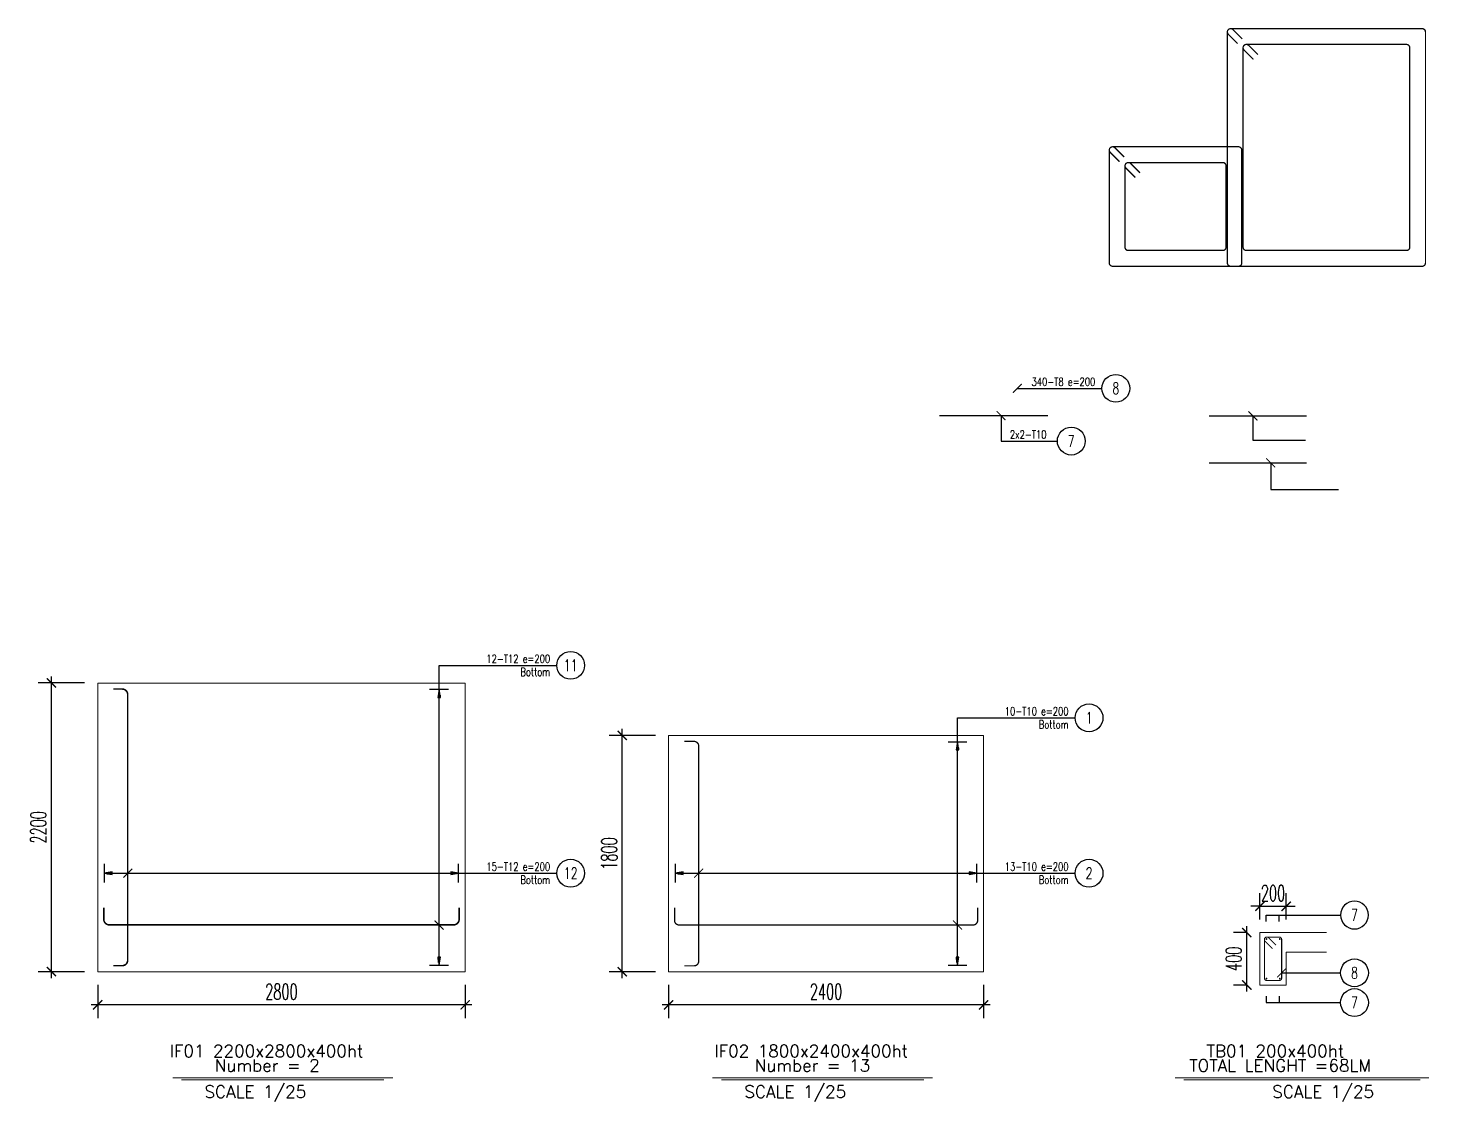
# Model space of a CAD drawing. Extents: x 2556046 to 2673391, y -921360 to -863964.
# Drawn here: x 2660802 to 2671479, y -872147 to -863964 of the extents above; entities that cross this region are included whole.
import ezdxf
from ezdxf.enums import TextEntityAlignment as Align

# ---------------------------------------------------------------- set-up
doc = ezdxf.new("R2010")
doc.units = 0
doc.header["$LTSCALE"] = 500
doc.header["$PDMODE"] = 98
doc.header["$PDSIZE"] = -0.01
doc.layers.add('EN05 - Text', color=4, linetype='Continuous', lineweight=20)
doc.layers.add('goe-cotes', color=115, linetype='Continuous', lineweight=13)
for name, color, linetype in [('S-ASSOCIATETEXT', 7, 'Continuous'), ('S-RBAR-HA10', 11, 'Continuous'), ('S-RBAR-HA12', 151, 'Continuous'), ('S-RBAR-HA14', 21, 'Continuous'), ('S-RBAR-HA8', 40, 'Continuous'), ('S-RDIMO', 2, 'Continuous'), ('S-SIMPLETEXT', 7, 'Continuous')]:
    doc.layers.add(name, color=color, linetype=linetype)
doc.styles.add('goe-romans', font='ROMANS.shx', dxfattribs={"width": 0.6})
doc.styles.add('ROMANS', font='romans.shx')
doc.dimstyles.new('goe-50e', dxfattribs={"dimscale": 10, "dimtxt": 12, "dimasz": 7, "dimexe": 10, "dimexo": 10, "dimgap": 4, "dimtad": 1, "dimdec": 1, "dimdsep": 46, "dimtxsty": 'goe-romans', "dimblk": 'ARCHTICK', "dimcen": 4, "dimdle": 5, "dimclrt": 256, "dimazin": 0, "dimtfac": 1, "dimtdec": 1, "dimtix": 1, "dimtmove": 2, "dimatfit": 3, "dimldrblk": 'ARCHTICK', "dimfxl": 5, "dimtfillclr": 256, "dimtolj": 1, "dimarcsym": 0})

# ---------------------------------------------------------------- blocks, each defined once
blk = doc.blocks.new('*X10')
at = {"color": 0}
for p, q in [((0, 0), (2.5, 0)), ((0.9, 0.15), (2.5, 0.15)), ((1.8, 0.3), (2.5, 0.3)), ((0.9, -0.15), (2.5, -0.15)), ((1.8, -0.3), (2.5, -0.3))]:
    blk.add_line(p, q, dxfattribs=at)
blk = doc.blocks.new('CADF_02')
at = {"layer": 'S-RDIMO'}
blk.add_line((0, 2.88), (0, -2.88), dxfattribs=at)
blk.add_lwpolyline([(0, 0), (2.4, -0.4), (2.4, 0.4)], close=True, dxfattribs=at)
at = {"layer": 'S-RDIMO', "xscale": 0.96, "yscale": 0.96, "zscale": 0.96}
blk.add_blockref('*X10', (0, 0), dxfattribs=at)
blk = doc.blocks.new('cadf_03')
at = {"layer": 'S-RDIMO'}
blk.add_blockref('CADF_02', (0, 0), dxfattribs=at)
blk = doc.blocks.new('cadf_04')
at = {"const_width": 0.32}
blk.add_lwpolyline([(1.36, 1.36), (-1.36, -1.36)], dxfattribs=at)
blk = doc.blocks.new('cadf_05')
at = {"color": 140}
blk.add_circle((0, 0), 4.24, dxfattribs=at)
at = {"color": 140, "style": 'ROMANS', "width": 0.75}
for tag, p in [('$COM1', (-8.24, 2.03)), ('$COM2', (-8.24, -4.24))]:
    blk.add_attdef(tag, text='', height=2.5, dxfattribs=at).set_placement(p, align=Align.BOTTOM_RIGHT)
at = {"color": 140, "style": 'ROMANS', "width": 0.7}
blk.add_attdef('$NUM', text='', height=3.5, dxfattribs=at).set_placement((0, 0), align=Align.MIDDLE)
blk = doc.blocks.new('_ArchTick')
at = {"color": 0, "linetype": 'ByBlock', "const_width": 0.15}
blk.add_lwpolyline([(-0.5, -0.5), (0.5, 0.5)], dxfattribs=at)
blk = doc.blocks.new('*D15')
at = {"layer": 'Defpoints', "color": 0, "transparency": 16777216}
for p in [(2665684, -871154), (2668084, -871154), (2665684, -871407)]:
    blk.add_point(p, dxfattribs=at)
at = {"layer": 'goe-cotes', "color": 0, "lineweight": -2, "transparency": 16777216}
for p, q in [((2665684, -871254), (2665684, -871507)), ((2668084, -871254), (2668084, -871507)), ((2668134, -871407), (2665634, -871407))]:
    blk.add_line(p, q, dxfattribs=at)
at = {"layer": 'goe-cotes', "color": 0, "lineweight": -2, "transparency": 16777216, "xscale": 70, "yscale": 70, "zscale": 70, "rotation": 180}
blk.add_blockref('_ArchTick', (2665684, -871407), dxfattribs=at)
at = {"layer": 'goe-cotes', "color": 0, "lineweight": -2, "transparency": 16777216, "xscale": 70, "yscale": 70, "zscale": 70}
blk.add_blockref('_ArchTick', (2668084, -871407), dxfattribs=at)
at = {"layer": 'goe-cotes', "transparency": 16777216, "insert": (2666884, -871307), "char_height": 120, "attachment_point": 5, "style": 'goe-romans'}
blk.add_mtext('\\A1;2400', dxfattribs=at)
blk = doc.blocks.new('*D16')
at = {"layer": 'Defpoints', "color": 0, "transparency": 16777216}
for p in [(2665331, -869354), (2665684, -869354), (2665684, -871154)]:
    blk.add_point(p, dxfattribs=at)
at = {"layer": 'goe-cotes', "color": 0, "lineweight": -2, "transparency": 16777216}
for p, q in [((2665584, -869354), (2665231, -869354)), ((2665331, -871204), (2665331, -869304)), ((2665584, -871154), (2665231, -871154))]:
    blk.add_line(p, q, dxfattribs=at)
at = {"layer": 'goe-cotes', "color": 0, "lineweight": -2, "transparency": 16777216, "xscale": 70, "yscale": 70, "zscale": 70}
for p, rotation in [((2665331, -869354), 90), ((2665331, -871154), 270)]:
    blk.add_blockref('_ArchTick', p, dxfattribs=dict(at, rotation=rotation))
at = {"layer": 'goe-cotes', "transparency": 16777216, "insert": (2665231, -870254), "char_height": 120, "attachment_point": 5, "rotation": 90, "style": 'goe-romans'}
blk.add_mtext('\\A1;1800', dxfattribs=at)
blk = doc.blocks.new('*D27')
at = {"layer": 'Defpoints', "color": 0, "transparency": 16777216}
for p in [(2670390.44619, -870655.91658), (2670190.44619, -870855.91658), (2670390.44619, -870855.91658)]:
    blk.add_point(p, dxfattribs=at)
at = {"layer": 'goe-cotes', "color": 0, "lineweight": -2, "transparency": 16777216}
for p, q in [((2670190.44619, -870755.91658), (2670190.44619, -870555.91658)), ((2670390.44619, -870755.91658), (2670390.44619, -870555.91658)), ((2670190.44619, -870655.91658), (2670120.44619, -870655.91658)), ((2670190.44619, -870655.91658), (2670390.44619, -870655.91658)), ((2670390.44619, -870655.91658), (2670460.44619, -870655.91658))]:
    blk.add_line(p, q, dxfattribs=at)
at = {"layer": 'goe-cotes', "color": 0, "lineweight": -2, "transparency": 16777216, "xscale": 70, "yscale": 70, "zscale": 70}
blk.add_blockref('_ArchTick', (2670190.44619, -870655.91658), dxfattribs=at)
at = {"layer": 'goe-cotes', "color": 0, "lineweight": -2, "transparency": 16777216, "xscale": 70, "yscale": 70, "zscale": 70, "rotation": 180}
blk.add_blockref('_ArchTick', (2670390.44619, -870655.91658), dxfattribs=at)
at = {"layer": 'goe-cotes', "transparency": 16777216, "insert": (2670290.44619, -870555.91658), "char_height": 120, "attachment_point": 5, "style": 'goe-romans'}
blk.add_mtext('\\A1;200', dxfattribs=at)
blk = doc.blocks.new('*D28')
at = {"layer": 'Defpoints', "color": 0, "transparency": 16777216}
for p in [(2670090.44619, -870855.91658), (2670190.44619, -870855.91658), (2670190.44619, -871255.91658)]:
    blk.add_point(p, dxfattribs=at)
at = {"layer": 'goe-cotes', "color": 0, "lineweight": -2, "transparency": 16777216}
for p, q in [((2670090.44619, -871305.91658), (2670090.44619, -870805.91658)), ((2670090.44619, -870855.91658), (2669990.44619, -870855.91658)), ((2670090.44619, -871255.91658), (2669990.44619, -871255.91658))]:
    blk.add_line(p, q, dxfattribs=at)
at = {"layer": 'goe-cotes', "color": 0, "lineweight": -2, "transparency": 16777216, "xscale": 70, "yscale": 70, "zscale": 70}
for p, rotation in [((2670090.44619, -870855.91658), 90), ((2670090.44619, -871255.91658), 270)]:
    blk.add_blockref('_ArchTick', p, dxfattribs=dict(at, rotation=rotation))
at = {"layer": 'goe-cotes', "transparency": 16777216, "insert": (2669990.44619, -871055.91658), "char_height": 120, "attachment_point": 5, "rotation": 90, "style": 'goe-romans'}
blk.add_mtext('\\A1;400', dxfattribs=at)
blk = doc.blocks.new('cadf_09')
at = {"color": 10}
blk.add_circle((0, 0), 4.24, dxfattribs=at)
at = {"color": 10, "style": 'ROMANS', "width": 0.75}
for p in [(8.24, 1.59), (8.24, -4.73)]:
    blk.add_attdef('$COM', text='', height=2.5, dxfattribs=at).set_placement(p, align=Align.BOTTOM_LEFT)
at = {"color": 10, "style": 'ROMANS', "width": 0.7}
blk.add_attdef('$REP', text='', height=3.5, dxfattribs=at).set_placement((0, 0), align=Align.MIDDLE)
blk = doc.blocks.new('*D42')
at = {"layer": 'Defpoints', "color": 0, "transparency": 16777216}
for p in [(2661333, -871154), (2664133, -871154), (2661333, -871407)]:
    blk.add_point(p, dxfattribs=at)
at = {"layer": 'goe-cotes', "color": 0, "lineweight": -2, "transparency": 16777216}
for p, q in [((2661333, -871254), (2661333, -871507)), ((2664133, -871254), (2664133, -871507)), ((2664183, -871407), (2661283, -871407))]:
    blk.add_line(p, q, dxfattribs=at)
at = {"layer": 'goe-cotes', "color": 0, "lineweight": -2, "transparency": 16777216, "xscale": 70, "yscale": 70, "zscale": 70, "rotation": 180}
blk.add_blockref('_ArchTick', (2661333, -871407), dxfattribs=at)
at = {"layer": 'goe-cotes', "color": 0, "lineweight": -2, "transparency": 16777216, "xscale": 70, "yscale": 70, "zscale": 70}
blk.add_blockref('_ArchTick', (2664133, -871407), dxfattribs=at)
at = {"layer": 'goe-cotes', "transparency": 16777216, "insert": (2662733, -871307), "char_height": 120, "attachment_point": 5, "style": 'goe-romans'}
blk.add_mtext('\\A1;2800', dxfattribs=at)
blk = doc.blocks.new('*D43')
at = {"layer": 'Defpoints', "color": 0, "transparency": 16777216}
for p in [(2660980, -868954), (2661333, -868954), (2661333, -871154)]:
    blk.add_point(p, dxfattribs=at)
at = {"layer": 'goe-cotes', "color": 0, "lineweight": -2, "transparency": 16777216}
for p, q in [((2660980, -871204), (2660980, -868904)), ((2661233, -868954), (2660880, -868954)), ((2661233, -871154), (2660880, -871154))]:
    blk.add_line(p, q, dxfattribs=at)
at = {"layer": 'goe-cotes', "color": 0, "lineweight": -2, "transparency": 16777216, "xscale": 70, "yscale": 70, "zscale": 70}
for p, rotation in [((2660980, -868954), 90), ((2660980, -871154), 270)]:
    blk.add_blockref('_ArchTick', p, dxfattribs=dict(at, rotation=rotation))
at = {"layer": 'goe-cotes', "transparency": 16777216, "insert": (2660880, -870054), "char_height": 120, "attachment_point": 5, "rotation": 90, "style": 'goe-romans'}
blk.add_mtext('\\A1;2200', dxfattribs=at)

msp = doc.modelspace()

# ---------------------------------------------------------------- linework, layer by layer
at = {"layer": 'EN05 - Text', "color": 7, "linetype": 'Continuous', "lineweight": 0, "ltscale": 100}
for p, q in [((2663581.02, -871962.75), (2661904.61, -871962.75)), ((2667696.06, -871962.75), (2666019.65, -871962.75)), ((2671479.12, -871962.75), (2669543.62, -871962.75))]:
    msp.add_line(p, q, dxfattribs=at)
at = {"layer": 'EN05 - Text', "color": 3, "linetype": 'Continuous', "lineweight": 0, "ltscale": 100}
for p, q in [((2663513.2, -871977.75), (2661972.44, -871977.75)), ((2667628.24, -871977.75), (2666087.48, -871977.75)), ((2671411.29, -871977.75), (2669611.44, -871977.75))]:
    msp.add_line(p, q, dxfattribs=at)
at = {"layer": 'goe-cotes'}
for p, q in [((2670697.58, -870855.92), (2670190.45, -870855.92)), ((2670190.45, -870855.92), (2670190.45, -871255.92)), ((2670390.45, -871255.92), (2670390.45, -871005.92)), ((2670697.58, -871005.92), (2670390.45, -871005.92)), ((2670190.45, -871255.92), (2670390.45, -871255.92))]:
    msp.add_line(p, q, dxfattribs=at)
for points in [[(2664133.24, -868954.38), (2661333.24, -868954.38), (2661333.24, -871154.38), (2664133.24, -871154.38)], [(2668084.12, -869354.38), (2665684.12, -869354.38), (2665684.12, -871154.38), (2668084.12, -871154.38)]]:
    msp.add_lwpolyline(points, close=True, dxfattribs=at)
at = {"layer": 'S-RBAR-HA10', "const_width": 10}
for points in [[(2670020.58, -864082.25), (2669949.86, -864011.54, -0.66817864), (2669967.54, -863968.86), (2671427.54, -863968.86, -0.41421356), (2671452.54, -863993.86), (2671452.54, -865753.86, -0.41421356), (2671427.54, -865778.86), (2669967.54, -865778.86, -0.41421356), (2669942.54, -865753.86), (2669942.54, -863993.86, -0.66817864), (2669985.22, -863976.18), (2670055.93, -864046.89)], [(2670140.58, -864202.25), (2670069.86, -864131.54, -0.66817864), (2670087.54, -864088.86), (2671307.54, -864088.86, -0.41421356), (2671332.54, -864113.86), (2671332.54, -865633.86, -0.41421356), (2671307.54, -865658.86), (2670087.54, -865658.86, -0.41421356), (2670062.54, -865633.86), (2670062.54, -864113.86, -0.66817864), (2670105.22, -864096.18), (2670175.93, -864166.89)], [(2669120.58, -864982.25), (2669049.86, -864911.54, -0.66817864), (2669067.54, -864868.86), (2670027.54, -864868.86, -0.41421356), (2670052.54, -864893.86), (2670052.54, -865753.86, -0.41421356), (2670027.54, -865778.86), (2669067.54, -865778.86, -0.41421356), (2669042.54, -865753.86), (2669042.54, -864893.86, -0.66817864), (2669085.22, -864876.18), (2669155.93, -864946.89)], [(2669240.58, -865102.25), (2669169.86, -865031.54, -0.66817864), (2669187.54, -864988.86), (2669907.54, -864988.86, -0.41421356), (2669932.54, -865013.86), (2669932.54, -865633.86, -0.41421356), (2669907.54, -865658.86), (2669187.54, -865658.86, -0.41421356), (2669162.54, -865633.86), (2669162.54, -865013.86, -0.66817864), (2669205.22, -864996.18), (2669275.93, -865066.89)], [(2665803.17, -871109.38), (2665878.17, -871109.38, 0.41421356), (2665913.17, -871074.38), (2665913.17, -869434.38, 0.41421356), (2665878.17, -869399.38), (2665803.17, -869399.38)], [(2665729.12, -870665.32), (2665729.12, -870763.32, 0.41421356), (2665764.12, -870798.32), (2668004.12, -870798.32, 0.41421356), (2668039.12, -870763.32), (2668039.12, -870665.32)]]:
    msp.add_lwpolyline(points, format="xyb", dxfattribs=at)
for points in [[(2667748.51, -866917.45), (2668574.93, -866917.45)], [(2669802.27, -866919.49), (2670547.03, -866919.49)], [(2669802.27, -867277.24), (2670547.03, -867277.24)]]:
    msp.add_lwpolyline(points, dxfattribs=at)
at = {"layer": 'S-RBAR-HA12', "const_width": 12}
for points in [[(2661452.28, -871108.38), (2661519.28, -871108.38, 0.41421356), (2661561.28, -871066.38), (2661561.28, -869042.38, 0.41421356), (2661519.28, -869000.38), (2661452.28, -869000.38)], [(2661379.24, -870665.32), (2661379.24, -870755.32, 0.41421356), (2661421.24, -870797.32), (2664045.24, -870797.32, 0.41421356), (2664087.24, -870755.32), (2664087.24, -870665.32)]]:
    msp.add_lwpolyline(points, format="xyb", dxfattribs=at)
at = {"layer": 'S-RBAR-HA14', "const_width": 7}
for points in [[(2670236.52, -870904.97, -1), (2670243.52, -870904.97, -1)], [(2670338.41, -870904.97, -1), (2670345.41, -870904.97, -1)], [(2670236.52, -871206.86, 1), (2670243.52, -871206.86, 1)], [(2670338.41, -871206.86, 1), (2670345.41, -871206.86, 1)]]:
    msp.add_lwpolyline(points, format="xyb", close=True, dxfattribs=at)
at = {"layer": 'S-RBAR-HA8', "const_width": 8}
msp.add_lwpolyline([(2670286.58, -870978.92), (2670230.01, -870922.35, -0.66817864), (2670243.45, -870889.92), (2670337.45, -870889.92, -0.41421356), (2670356.45, -870908.92), (2670356.45, -871202.92, -0.41421356), (2670337.45, -871221.92), (2670243.45, -871221.92, -0.41421356), (2670224.45, -871202.92), (2670224.45, -870908.92, -0.66817864), (2670256.88, -870895.48), (2670313.45, -870952.05)], format="xyb", dxfattribs=at)
at = {"layer": 'S-RDIMO'}
for p, q in [((2668341.96, -866709.26), (2668986.19, -866709.26)), ((2668217.83, -866917.45), (2668217.83, -867111.16)), ((2670136.99, -866919.49), (2670136.99, -867103.45)), ((2668217.83, -867111.16), (2668646.35, -867111.16)), ((2670136.99, -867103.45), (2670538.66, -867103.45)), ((2670272.68, -867277.24), (2670272.68, -867480.97)), ((2670272.68, -867480.97), (2670788.42, -867480.97)), ((2663934.55, -871104.38), (2663934.55, -869004.38)), ((2667885.44, -871104.38), (2667885.44, -869404.38)), ((2661383.24, -870403.59), (2664083.24, -870403.59)), ((2665734.12, -870403.59), (2668034.12, -870403.59)), ((2670238.3, -870772.48), (2670238.3, -870722.48)), ((2670238.3, -870722.48), (2670805.4, -870722.48)), ((2670336.92, -870772.48), (2670336.92, -870722.48)), ((2670356.45, -871162.71), (2670805.15, -871162.71)), ((2670238.3, -871339.35), (2670238.3, -871389.35)), ((2670336.92, -871339.35), (2670336.92, -871389.35)), ((2670238.3, -871389.35), (2670805.4, -871389.35))]:
    msp.add_line(p, q, dxfattribs=at)
for points in [[(2663934.55, -869004.38), (2663934.55, -868819.84), (2664831.23, -868819.84)], [(2667885.44, -869404.38), (2667885.44, -869219.84), (2668782.12, -869219.84)], [(2664083.24, -870403.59), (2664831.23, -870403.59)], [(2668034.12, -870403.59), (2668782.12, -870403.59)]]:
    msp.add_lwpolyline(points, dxfattribs=at)

# ---------------------------------------------------------------- block references
at = {"layer": 'S-ASSOCIATETEXT'}
ref = msp.add_blockref('cadf_05', (2669092.44, -866709.26), dxfattribs=dict(at, xscale=25, yscale=25, zscale=25))
ref.add_attrib('$NUM', '8', dxfattribs={"color": 140, "height": 87.5, "style": 'ROMANS', "width": 0.7, "flags": 2}).set_placement((2669092.44, -866709.26), align=Align.MIDDLE)
ref.add_attrib('$COM1', '340-T8 e=200', dxfattribs={"color": 140, "height": 62.5, "style": 'ROMANS', "width": 0.75, "flags": 2}).set_placement((2668936.19, -866659.26), align=Align.MIDDLE_RIGHT)
ref = msp.add_blockref('cadf_05', (2668752.6, -867111.16), dxfattribs=dict(at, xscale=25, yscale=25, zscale=25))
ref.add_attrib('$NUM', '7', dxfattribs={"color": 140, "height": 87.5, "style": 'ROMANS', "width": 0.7, "flags": 2}).set_placement((2668752.6, -867111.16), align=Align.MIDDLE)
ref.add_attrib('$COM1', '2x2-T10 ', dxfattribs={"color": 140, "height": 62.5, "style": 'ROMANS', "width": 0.75, "flags": 2}).set_placement((2668596.35, -867061.16), align=Align.MIDDLE_RIGHT)
ref = msp.add_blockref('cadf_05', (2664937.48, -868819.84), dxfattribs=dict(at, xscale=25, yscale=25, zscale=25))
ref.add_attrib('$NUM', '11', dxfattribs={"color": 140, "height": 87.5, "style": 'ROMANS', "width": 0.7, "flags": 2}).set_placement((2664937.48, -868819.84), align=Align.MIDDLE)
ref.add_attrib('$COM1', '12-T12 e=200', dxfattribs={"color": 140, "height": 62.5, "style": 'ROMANS', "width": 0.75, "flags": 2}).set_placement((2664781.23, -868769.84), align=Align.MIDDLE_RIGHT)
ref.add_attrib('$COM2', 'Bottom', dxfattribs={"color": 140, "height": 62.5, "style": 'ROMANS', "width": 0.75, "flags": 2}).set_placement((2664781.23, -868869.84), align=Align.MIDDLE_RIGHT)
ref = msp.add_blockref('cadf_05', (2668888.37, -869219.84), dxfattribs=dict(at, xscale=25, yscale=25, zscale=25))
ref.add_attrib('$NUM', '1', dxfattribs={"color": 140, "height": 87.5, "style": 'ROMANS', "width": 0.7, "flags": 2}).set_placement((2668888.37, -869219.84), align=Align.MIDDLE)
ref.add_attrib('$COM1', '10-T10 e=200', dxfattribs={"color": 140, "height": 62.5, "style": 'ROMANS', "width": 0.75, "flags": 2}).set_placement((2668732.12, -869169.84), align=Align.MIDDLE_RIGHT)
ref.add_attrib('$COM2', 'Bottom', dxfattribs={"color": 140, "height": 62.5, "style": 'ROMANS', "width": 0.75, "flags": 2}).set_placement((2668732.12, -869269.84), align=Align.MIDDLE_RIGHT)
ref = msp.add_blockref('cadf_05', (2664937.48, -870403.59), dxfattribs=dict(at, xscale=25, yscale=25, zscale=25))
ref.add_attrib('$NUM', '12', dxfattribs={"color": 140, "height": 87.5, "style": 'ROMANS', "width": 0.7, "flags": 2}).set_placement((2664937.48, -870403.59), align=Align.MIDDLE)
ref.add_attrib('$COM1', '15-T12 e=200', dxfattribs={"color": 140, "height": 62.5, "style": 'ROMANS', "width": 0.75, "flags": 2}).set_placement((2664781.23, -870353.59), align=Align.MIDDLE_RIGHT)
ref.add_attrib('$COM2', 'Bottom', dxfattribs={"color": 140, "height": 62.5, "style": 'ROMANS', "width": 0.75, "flags": 2}).set_placement((2664781.23, -870453.59), align=Align.MIDDLE_RIGHT)
ref = msp.add_blockref('cadf_05', (2668888.37, -870403.59), dxfattribs=dict(at, xscale=25, yscale=25, zscale=25))
ref.add_attrib('$NUM', '2', dxfattribs={"color": 140, "height": 87.5, "style": 'ROMANS', "width": 0.7, "flags": 2}).set_placement((2668888.37, -870403.59), align=Align.MIDDLE)
ref.add_attrib('$COM1', '13-T10 e=200', dxfattribs={"color": 140, "height": 62.5, "style": 'ROMANS', "width": 0.75, "flags": 2}).set_placement((2668732.12, -870353.59), align=Align.MIDDLE_RIGHT)
ref.add_attrib('$COM2', 'Bottom', dxfattribs={"color": 140, "height": 62.5, "style": 'ROMANS', "width": 0.75, "flags": 2}).set_placement((2668732.12, -870453.59), align=Align.MIDDLE_RIGHT)
at = {"layer": 'S-RDIMO', "xscale": 25, "yscale": 25, "zscale": 25}
for name, p in [('cadf_04', (2668341.96, -866709.26)), ('cadf_03', (2661383.24, -870403.59)), ('cadf_04', (2661562.28, -870403.59)), ('cadf_03', (2665734.12, -870403.59)), ('cadf_04', (2665913.17, -870403.59)), ('cadf_04', (2670356.45, -871162.71))]:
    msp.add_blockref(name, p, dxfattribs=at)
for name, p, rotation in [('cadf_04', (2668217.83, -866917.45), 270), ('cadf_04', (2670136.99, -866919.49), 270), ('cadf_04', (2670272.68, -867277.24), 270), ('cadf_03', (2663934.55, -869004.38), 270), ('cadf_03', (2667885.44, -869404.38), 270), ('cadf_03', (2664083.24, -870403.59), 180), ('cadf_03', (2668034.12, -870403.59), 180), ('cadf_04', (2663934.55, -870798.32), 90), ('cadf_04', (2667885.44, -870798.32), 90), ('cadf_03', (2663934.55, -871104.38), 90), ('cadf_03', (2667885.44, -871104.38), 90)]:
    msp.add_blockref(name, p, dxfattribs=dict(at, rotation=rotation))
at = {"layer": 'S-SIMPLETEXT'}
ref = msp.add_blockref('cadf_09', (2670911.4, -870722.48), dxfattribs=dict(at, xscale=-25, yscale=25, zscale=25, rotation=180))
ref.add_attrib('$REP', '7', dxfattribs={"color": 10, "height": 87.5, "style": 'ROMANS', "width": 0.7, "flags": 2}).set_placement((2670911.4, -870722.48), align=Align.MIDDLE)
ref = msp.add_blockref('cadf_09', (2670911.4, -871162.71), dxfattribs=dict(at, xscale=25, yscale=25, zscale=25))
ref.add_attrib('$REP', '8', dxfattribs={"color": 10, "height": 87.5, "style": 'ROMANS', "width": 0.7, "flags": 2}).set_placement((2670911.4, -871162.71), align=Align.MIDDLE)
ref = msp.add_blockref('cadf_09', (2670911.4, -871389.35), dxfattribs=dict(at, xscale=25, yscale=25, zscale=25))
ref.add_attrib('$REP', '7', dxfattribs={"color": 10, "height": 87.5, "style": 'ROMANS', "width": 0.7, "flags": 2}).set_placement((2670911.4, -871389.35), align=Align.MIDDLE)

# ---------------------------------------------------------------- texts
at = {"layer": 'EN05 - Text', "color": 4, "linetype": 'Continuous', "lineweight": 0, "ltscale": 100, "style": 'ROMANS'}
for s, p in [('IF01 2200x2800x400ht', (2661882.07, -871805.24)), ('IF02 1800x2400x400ht', (2666033.42, -871805.24)), ('TB01 200x400ht', (2669783.21, -871805.24)), ('Number = 2 ', (2662224.74, -871915.67)), ('Number = 13 ', (2666339.78, -871915.67)), ('TOTAL LENGHT =68LM  ', (2669651.68, -871915.67)), ('SCALE 1/25', (2662146.59, -872115.45)), ('SCALE 1/25', (2666261.63, -872115.45)), ('SCALE 1/25', (2670284.76, -872115.45))]:
    msp.add_text(s, height=93.75, dxfattribs=at).set_placement(p)

# ---------------------------------------------------------------- dimensions: what is measured, and where the dimension line sits
at = {"layer": 'goe-cotes'}
for base, p1, p2, picture, middle in [((2660980.39, -868954.38), (2661333.24, -871154.38), (2661333.24, -868954.38), '*D43', (2660880.39, -870054.38)), ((2665331.28, -869354.38), (2665684.12, -871154.38), (2665684.12, -869354.38), '*D16', (2665231.28, -870254.38))]:
    dim = msp.add_linear_dim(base=base, p1=p1, p2=p2, angle=90, dimstyle='goe-50e', dxfattribs=at)
    dim.commit()
    dim.dimension.update_dxf_attribs({"geometry": picture, "text_midpoint": middle})
for p1, p2, distance, picture, middle in [((2670190.45, -870855.92), (2670390.45, -870855.92), 200, '*D27', (2670290.45, -870555.92)), ((2670190.45, -871255.92), (2670190.45, -870855.92), 100, '*D28', (2669990.45, -871055.92))]:
    dim = msp.add_aligned_dim(p1=p1, p2=p2, distance=distance, dimstyle='goe-50e', dxfattribs=at)
    dim.commit()
    dim.dimension.update_dxf_attribs({"geometry": picture, "text_midpoint": middle})
for base, p1, p2, picture, middle in [((2661333.24, -871406.75), (2664133.24, -871154.38), (2661333.24, -871154.38), '*D42', (2662733.24, -871306.75)), ((2665684.12, -871406.75), (2668084.12, -871154.38), (2665684.12, -871154.38), '*D15', (2666884.12, -871306.75))]:
    dim = msp.add_linear_dim(base=base, p1=p1, p2=p2, dimstyle='goe-50e', dxfattribs=at)
    dim.commit()
    dim.dimension.update_dxf_attribs({"geometry": picture, "text_midpoint": middle})

doc.saveas('drawing.dxf')
